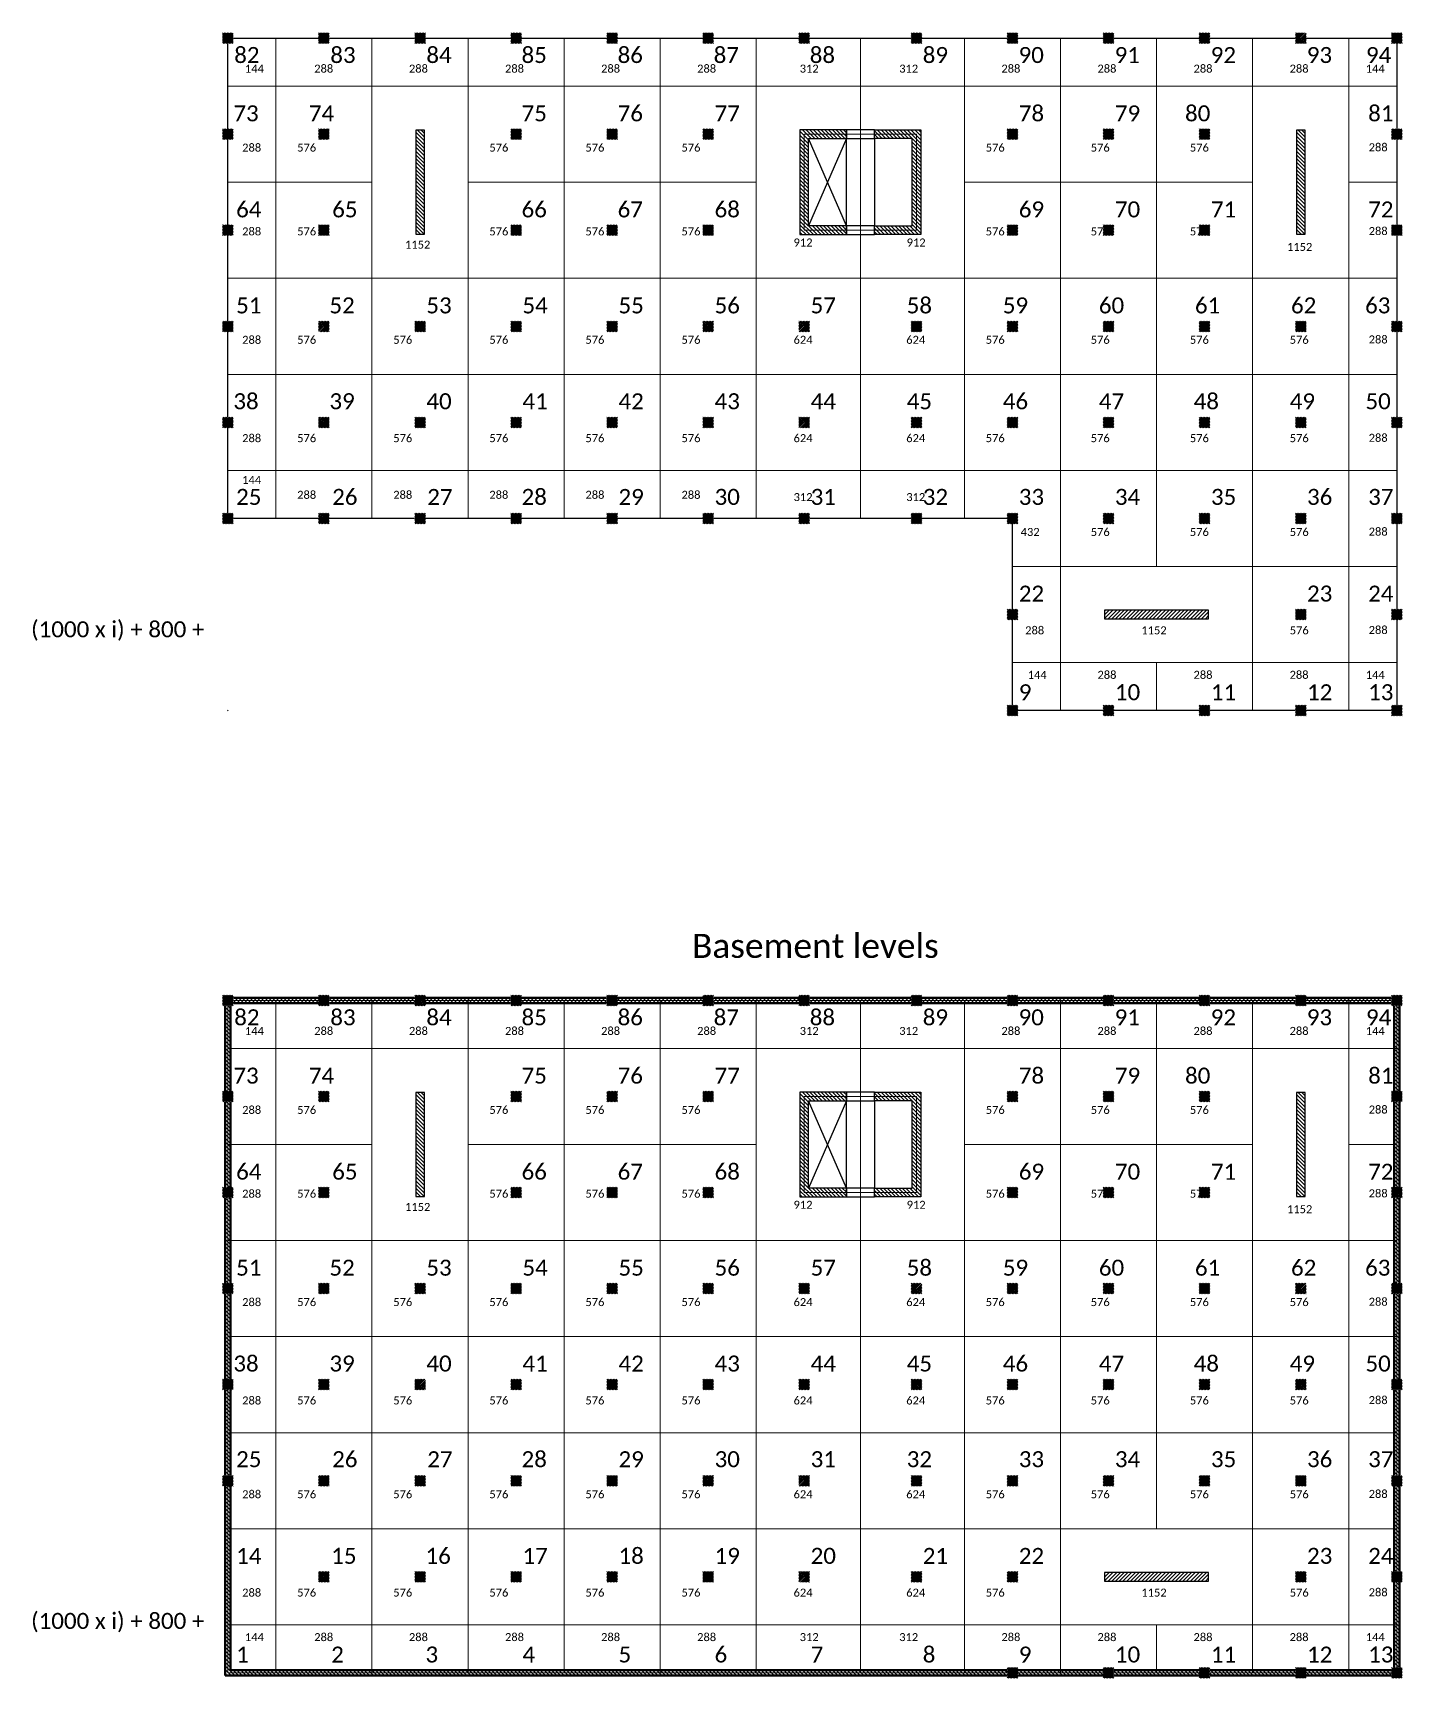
# Model space of a CAD drawing. Header units: inches. Extents: x -30573 to 11520, y -22457 to 4202.
# Drawn here: x -28567 to -24463, y -4001 to 933 of the extents above; entities that cross this region are included whole.
import ezdxf

# ---------------------------------------------------------------- set-up
doc = ezdxf.new("R2010")
doc.units = ezdxf.units.IN
doc.set_wipeout_variables(frame=1)
doc.header["$PDMODE"] = 35
for name, color, linetype, lineweight in [('CONCRETO1', 6, 'Continuous', 50), ('CONCRETO2', 5, 'Continuous', 30), ('CONCRETO3', 4, 'Continuous', 25), ('CONCRETO7', 8, 'Continuous', 9), ('LAMARILLO', 2, 'Continuous', 15), ('TEXTO', 1, 'Continuous', 13)]:
    doc.layers.add(name, color=color, linetype=linetype, lineweight=lineweight)
doc.styles.add('CopyA1_16', font='calibri.ttf', dxfattribs={"height": 24})
pattern_1 = [(135, (-22807.283, -4080.769), (-5.61266, -5.61266), [])]
pattern_2 = [(135, (-22807.283, -1194.883), (-5.61266, -5.61266), [])]

# ---------------------------------------------------------------- blocks, each defined once
blk = doc.blocks.new('C32x32')
blk.add_wipeout([(-16, -16), (16, -16), (16, 16), (-16, 16)]).dxf.layer = 'CONCRETO2'
at = {"layer": 'CONCRETO7'}
h = blk.add_hatch(dxfattribs=at)
h.set_pattern_fill('ANSI31', color=256)
h.set_pattern_definition([(45, (8374.7102, -1283.7708), (-2.245064, 2.245064), [])])
h.paths.add_polyline_path([(-16, -16), (16, -16), (16, 16), (-16, 16)])

msp = doc.modelspace()

# ---------------------------------------------------------------- hatches: boundary and pattern name
at = {"layer": 'CONCRETO7'}
h = msp.add_hatch(dxfattribs=at)
h.set_pattern_fill('ANSI31', color=256, scale=2.5, angle=90)
h.set_pattern_definition(pattern_2)
h.paths.add_polyline_path([(-26128.78, 353.918), (-26241.78, 353.918), (-26241.78, 615.918), (-26128.78, 615.918), (-26128.78, 641.918), (-26267.78, 641.918), (-26267.78, 327.918), (-26128.78, 327.918)])
h = msp.add_hatch(dxfattribs=at)
h.set_pattern_fill('ANSI31', color=256, scale=2.5, angle=90)
h.set_pattern_definition(pattern_2)
h.paths.add_polyline_path([(-26044.78, 353.918), (-25931.78, 353.918), (-25931.78, 615.918), (-26044.78, 615.918), (-26044.78, 641.918), (-25905.78, 641.918), (-25905.78, 327.918), (-26044.78, 327.918)])
h = msp.add_hatch(dxfattribs=at)
h.set_pattern_fill('ANSI31', color=256, scale=2.5, angle=90)
h.set_pattern_definition([(135, (-21069.812, -13696.403), (-5.61266, -5.61266), [])])
h.paths.add_polyline_path([(-27419.78, 640.918), (-27419.78, 328.918), (-27393.78, 328.918), (-27393.78, 640.918)])
h = msp.add_hatch(dxfattribs=at)
h.set_pattern_fill('ANSI31', color=256, scale=2.5, angle=90)
h.set_pattern_definition([(135, (-18429.812, -13696.403), (-5.61266, -5.61266), [])])
h.paths.add_polyline_path([(-24779.78, 640.918), (-24779.78, 328.918), (-24753.78, 328.918), (-24753.78, 640.918)])
h = msp.add_hatch(dxfattribs=at)
h.set_pattern_fill('ANSI31', color=256, scale=2.5)
h.set_pattern_definition([(45, (-39380.1015, -7148.049), (-5.61266, 5.61266), [])])
h.paths.add_polyline_path([(-25042.78, -798.082), (-25354.78, -798.082), (-25354.78, -824.082), (-25042.78, -824.082)])
h = msp.add_hatch(dxfattribs=at)
h.set_pattern_fill('ANSI31', color=256, scale=2.5, angle=90)
h.set_pattern_definition([(135, (-10957.276, 5640), (-5.61266, -5.61266), [])])
h.paths.add_polyline_path([(-27990.78, -3992.968), (-27990.78, -1960.968), (-24470.78, -1960.968), (-24470.78, -3992.968)])
h.paths.add_polyline_path([(-27974.78, -3976.968), (-27974.78, -1976.968), (-24486.78, -1976.968), (-24486.78, -3976.968)], flags=16)
h = msp.add_hatch(dxfattribs=at)
h.set_pattern_fill('ANSI31', color=256, scale=2.5, angle=90)
h.set_pattern_definition([(135, (-21069.812, -16582.289), (-5.61266, -5.61266), [])])
h.paths.add_polyline_path([(-27419.78, -2244.968), (-27419.78, -2556.968), (-27393.78, -2556.968), (-27393.78, -2244.968)])
h = msp.add_hatch(dxfattribs=at)
h.set_pattern_fill('ANSI31', color=256, scale=2.5, angle=90)
h.set_pattern_definition(pattern_1)
h.paths.add_polyline_path([(-26128.78, -2531.968), (-26241.78, -2531.968), (-26241.78, -2269.968), (-26128.78, -2269.968), (-26128.78, -2243.968), (-26267.78, -2243.968), (-26267.78, -2557.968), (-26128.78, -2557.968)])
h = msp.add_hatch(dxfattribs=at)
h.set_pattern_fill('ANSI31', color=256, scale=2.5, angle=90)
h.set_pattern_definition(pattern_1)
h.paths.add_polyline_path([(-26044.78, -2531.968), (-25931.78, -2531.968), (-25931.78, -2269.968), (-26044.78, -2269.968), (-26044.78, -2243.968), (-25905.78, -2243.968), (-25905.78, -2557.968), (-26044.78, -2557.968)])
h = msp.add_hatch(dxfattribs=at)
h.set_pattern_fill('ANSI31', color=256, scale=2.5, angle=90)
h.set_pattern_definition([(135, (-18429.812, -16582.289), (-5.61266, -5.61266), [])])
h.paths.add_polyline_path([(-24779.78, -2244.968), (-24779.78, -2556.968), (-24753.78, -2556.968), (-24753.78, -2244.968)])
h = msp.add_hatch(dxfattribs=at)
h.set_pattern_fill('ANSI31', color=256, scale=2.5)
h.set_pattern_definition([(45, (-39380.1015, -10033.935), (-5.61266, 5.61266), [])])
h.paths.add_polyline_path([(-25042.78, -3683.968), (-25354.78, -3683.968), (-25354.78, -3709.968), (-25042.78, -3709.968)])

# ---------------------------------------------------------------- linework, layer by layer
at = {"layer": 'CONCRETO1'}
for points in [[(-27990.78, -3992.968), (-27990.78, -1960.968), (-24470.78, -1960.968), (-24470.78, -3992.968)], [(-27974.78, -3976.968), (-27974.78, -1976.968), (-24486.78, -1976.968), (-24486.78, -3976.968)]]:
    msp.add_lwpolyline(points, close=True, dxfattribs=at)
at = {"layer": 'CONCRETO3'}
for p, q in [((-26128.78, 353.918), (-26241.78, 615.918)), ((-26128.78, 615.918), (-26241.78, 353.918)), ((-26128.78, 353.918), (-26128.78, 615.918)), ((-26044.78, 615.918), (-26044.78, 353.918)), ((-26128.78, -2531.968), (-26241.78, -2269.968)), ((-26128.78, -2269.968), (-26241.78, -2531.968)), ((-26128.78, -2531.968), (-26128.78, -2269.968)), ((-26044.78, -2269.968), (-26044.78, -2531.968))]:
    msp.add_line(p, q, dxfattribs=at)
for points in [[(-25630.78, -1099.082), (-25630.78, -523.082), (-27982.78, -523.082), (-27982.78, 916.918), (-24478.78, 916.918), (-24478.78, -1099.082)], [(-26128.78, 353.918), (-26241.78, 353.918), (-26241.78, 615.918), (-26128.78, 615.918), (-26128.78, 641.918), (-26267.78, 641.918), (-26267.78, 327.918), (-26128.78, 327.918)], [(-26128.78, 615.918), (-26044.78, 615.918), (-26044.78, 641.918), (-26128.78, 641.918)], [(-26044.78, 353.918), (-25931.78, 353.918), (-25931.78, 615.918), (-26044.78, 615.918), (-26044.78, 641.918), (-25905.78, 641.918), (-25905.78, 327.918), (-26044.78, 327.918)], [(-27419.78, 640.918), (-27419.78, 328.918), (-27393.78, 328.918), (-27393.78, 640.918)], [(-24779.78, 640.918), (-24779.78, 328.918), (-24753.78, 328.918), (-24753.78, 640.918)], [(-26128.78, 327.918), (-26044.78, 327.918), (-26044.78, 353.918), (-26128.78, 353.918)], [(-25042.78, -798.082), (-25354.78, -798.082), (-25354.78, -824.082), (-25042.78, -824.082)], [(-27419.78, -2244.968), (-27419.78, -2556.968), (-27393.78, -2556.968), (-27393.78, -2244.968)], [(-26128.78, -2531.968), (-26241.78, -2531.968), (-26241.78, -2269.968), (-26128.78, -2269.968), (-26128.78, -2243.968), (-26267.78, -2243.968), (-26267.78, -2557.968), (-26128.78, -2557.968)], [(-26128.78, -2269.968), (-26044.78, -2269.968), (-26044.78, -2243.968), (-26128.78, -2243.968)], [(-26044.78, -2531.968), (-25931.78, -2531.968), (-25931.78, -2269.968), (-26044.78, -2269.968), (-26044.78, -2243.968), (-25905.78, -2243.968), (-25905.78, -2557.968), (-26044.78, -2557.968)], [(-24779.78, -2244.968), (-24779.78, -2556.968), (-24753.78, -2556.968), (-24753.78, -2244.968)], [(-26128.78, -2557.968), (-26044.78, -2557.968), (-26044.78, -2531.968), (-26128.78, -2531.968)], [(-25042.78, -3683.968), (-25354.78, -3683.968), (-25354.78, -3709.968), (-25042.78, -3709.968)]]:
    msp.add_lwpolyline(points, close=True, dxfattribs=at)
at = {"layer": 'LAMARILLO'}
for points in [[(-27982.78, 916.918), (-27838.78, 916.918), (-27838.78, 772.918), (-27982.78, 772.918)], [(-27838.78, 772.918), (-27550.78, 772.918), (-27550.78, 916.918), (-27838.78, 916.918)], [(-27550.78, 772.918), (-27262.78, 772.918), (-27262.78, 916.918), (-27550.78, 916.918)], [(-27262.78, 772.918), (-26974.78, 772.918), (-26974.78, 916.918), (-27262.78, 916.918)], [(-26974.78, 772.918), (-26686.78, 772.918), (-26686.78, 916.918), (-26974.78, 916.918)], [(-26686.78, 772.918), (-26398.78, 772.918), (-26398.78, 916.918), (-26686.78, 916.918)], [(-26398.78, 772.918), (-26086.78, 772.918), (-26086.78, 916.918), (-26398.78, 916.918)], [(-26086.78, 772.918), (-25774.78, 772.918), (-25774.78, 916.918), (-26086.78, 916.918)], [(-25774.78, 772.918), (-25486.78, 772.918), (-25486.78, 916.918), (-25774.78, 916.918)], [(-25486.78, 772.918), (-25198.78, 772.918), (-25198.78, 916.918), (-25486.78, 916.918)], [(-25198.78, 772.918), (-24910.78, 772.918), (-24910.78, 916.918), (-25198.78, 916.918)], [(-24910.78, 772.918), (-24622.78, 772.918), (-24622.78, 916.918), (-24910.78, 916.918)], [(-24478.78, 916.918), (-24622.78, 916.918), (-24622.78, 772.918), (-24478.78, 772.918)], [(-27982.78, 484.918), (-27838.78, 484.918), (-27838.78, 772.918), (-27982.78, 772.918)], [(-27838.78, 772.918), (-27550.78, 772.918), (-27550.78, 484.918), (-27838.78, 484.918)], [(-27550.78, 772.918), (-27262.78, 772.918), (-27262.78, 196.918), (-27550.78, 196.918)], [(-27262.78, 772.918), (-26974.78, 772.918), (-26974.78, 484.918), (-27262.78, 484.918)], [(-26974.78, 772.918), (-26686.78, 772.918), (-26686.78, 484.918), (-26974.78, 484.918)], [(-26686.78, 772.918), (-26398.78, 772.918), (-26398.78, 484.918), (-26686.78, 484.918)], [(-26398.78, 772.918), (-26086.78, 772.918), (-26086.78, 196.918), (-26398.78, 196.918)], [(-25774.78, 772.918), (-26086.78, 772.918), (-26086.78, 196.918), (-25774.78, 196.918)], [(-25774.78, 772.918), (-25486.78, 772.918), (-25486.78, 484.918), (-25774.78, 484.918)], [(-25486.78, 772.918), (-25198.78, 772.918), (-25198.78, 484.918), (-25486.78, 484.918)], [(-25198.78, 772.918), (-24910.78, 772.918), (-24910.78, 484.918), (-25198.78, 484.918)], [(-24910.78, 772.918), (-24622.78, 772.918), (-24622.78, 196.918), (-24910.78, 196.918)], [(-24622.78, 484.918), (-24478.78, 484.918), (-24478.78, 772.918), (-24622.78, 772.918)], [(-26254.78, 628.918), (-25918.78, 628.918), (-25918.78, 340.918), (-26254.78, 340.918)], [(-27982.78, 196.918), (-27838.78, 196.918), (-27838.78, 484.918), (-27982.78, 484.918)], [(-27838.78, 484.918), (-27550.78, 484.918), (-27550.78, 196.918), (-27838.78, 196.918)], [(-27262.78, 484.918), (-26974.78, 484.918), (-26974.78, 196.918), (-27262.78, 196.918)], [(-26974.78, 484.918), (-26686.78, 484.918), (-26686.78, 196.918), (-26974.78, 196.918)], [(-26686.78, 484.918), (-26398.78, 484.918), (-26398.78, 196.918), (-26686.78, 196.918)], [(-25774.78, 484.918), (-25486.78, 484.918), (-25486.78, 196.918), (-25774.78, 196.918)], [(-25486.78, 484.918), (-25198.78, 484.918), (-25198.78, 196.918), (-25486.78, 196.918)], [(-25198.78, 484.918), (-24910.78, 484.918), (-24910.78, 196.918), (-25198.78, 196.918)], [(-24622.78, 196.918), (-24478.78, 196.918), (-24478.78, 484.918), (-24622.78, 484.918)], [(-27982.78, -91.082), (-27838.78, -91.082), (-27838.78, 196.918), (-27982.78, 196.918)], [(-27838.78, 196.918), (-27550.78, 196.918), (-27550.78, -91.082), (-27838.78, -91.082)], [(-27550.78, 196.918), (-27262.78, 196.918), (-27262.78, -91.082), (-27550.78, -91.082)], [(-27262.78, 196.918), (-26974.78, 196.918), (-26974.78, -91.082), (-27262.78, -91.082)], [(-26974.78, 196.918), (-26686.78, 196.918), (-26686.78, -91.082), (-26974.78, -91.082)], [(-26686.78, 196.918), (-26398.78, 196.918), (-26398.78, -91.082), (-26686.78, -91.082)], [(-26398.78, 196.918), (-26086.78, 196.918), (-26086.78, -91.082), (-26398.78, -91.082)], [(-25774.78, 196.918), (-26086.78, 196.918), (-26086.78, -91.082), (-25774.78, -91.082)], [(-25774.78, 196.918), (-25486.78, 196.918), (-25486.78, -91.082), (-25774.78, -91.082)], [(-25486.78, 196.918), (-25198.78, 196.918), (-25198.78, -91.082), (-25486.78, -91.082)], [(-25198.78, 196.918), (-24910.78, 196.918), (-24910.78, -91.082), (-25198.78, -91.082)], [(-24910.78, 196.918), (-24622.78, 196.918), (-24622.78, -91.082), (-24910.78, -91.082)], [(-24622.78, -91.082), (-24478.78, -91.082), (-24478.78, 196.918), (-24622.78, 196.918)], [(-27982.78, -379.082), (-27838.78, -379.082), (-27838.78, -91.082), (-27982.78, -91.082)], [(-27838.78, -91.082), (-27550.78, -91.082), (-27550.78, -379.082), (-27838.78, -379.082)], [(-27550.78, -91.082), (-27262.78, -91.082), (-27262.78, -379.082), (-27550.78, -379.082)], [(-27262.78, -91.082), (-26974.78, -91.082), (-26974.78, -379.082), (-27262.78, -379.082)], [(-26974.78, -91.082), (-26686.78, -91.082), (-26686.78, -379.082), (-26974.78, -379.082)], [(-26686.78, -91.082), (-26398.78, -91.082), (-26398.78, -379.082), (-26686.78, -379.082)], [(-26398.78, -91.082), (-26086.78, -91.082), (-26086.78, -379.082), (-26398.78, -379.082)], [(-25774.78, -91.082), (-26086.78, -91.082), (-26086.78, -379.082), (-25774.78, -379.082)], [(-25774.78, -91.082), (-25486.78, -91.082), (-25486.78, -379.082), (-25774.78, -379.082)], [(-25486.78, -91.082), (-25198.78, -91.082), (-25198.78, -379.082), (-25486.78, -379.082)], [(-25198.78, -91.082), (-24910.78, -91.082), (-24910.78, -379.082), (-25198.78, -379.082)], [(-24910.78, -91.082), (-24622.78, -91.082), (-24622.78, -379.082), (-24910.78, -379.082)], [(-24622.78, -379.082), (-24478.78, -379.082), (-24478.78, -91.082), (-24622.78, -91.082)], [(-27982.78, -523.082), (-27838.78, -523.082), (-27838.78, -379.082), (-27982.78, -379.082)], [(-27838.78, -379.082), (-27550.78, -379.082), (-27550.78, -523.082), (-27838.78, -523.082)], [(-27550.78, -379.082), (-27262.78, -379.082), (-27262.78, -523.082), (-27550.78, -523.082)], [(-27262.78, -379.082), (-26974.78, -379.082), (-26974.78, -523.082), (-27262.78, -523.082)], [(-26974.78, -379.082), (-26686.78, -379.082), (-26686.78, -523.082), (-26974.78, -523.082)], [(-26686.78, -379.082), (-26398.78, -379.082), (-26398.78, -523.082), (-26686.78, -523.082)], [(-26398.78, -379.082), (-26086.78, -379.082), (-26086.78, -523.082), (-26398.78, -523.082)], [(-25774.78, -379.082), (-26086.78, -379.082), (-26086.78, -523.082), (-25774.78, -523.082)], [(-25774.78, -379.082), (-25486.78, -379.082), (-25486.78, -667.082), (-25630.78, -667.082), (-25630.78, -523.082), (-25774.78, -523.082)], [(-25486.78, -379.082), (-25198.78, -379.082), (-25198.78, -667.082), (-25486.78, -667.082)], [(-25198.78, -379.082), (-24910.78, -379.082), (-24910.78, -667.082), (-25198.78, -667.082)], [(-24910.78, -379.082), (-24622.78, -379.082), (-24622.78, -667.082), (-24910.78, -667.082)], [(-24622.78, -667.082), (-24478.78, -667.082), (-24478.78, -379.082), (-24622.78, -379.082)], [(-25630.78, -667.082), (-25486.78, -667.082), (-25486.78, -955.082), (-25630.78, -955.082)], [(-25486.78, -667.082), (-24910.78, -667.082), (-24910.78, -955.082), (-25486.78, -955.082)], [(-24910.78, -667.082), (-24622.78, -667.082), (-24622.78, -955.082), (-24910.78, -955.082)], [(-24622.78, -955.082), (-24478.78, -955.082), (-24478.78, -667.082), (-24622.78, -667.082)], [(-25630.78, -955.082), (-25486.78, -955.082), (-25486.78, -1099.082), (-25630.78, -1099.082)], [(-25486.78, -955.082), (-25198.78, -955.082), (-25198.78, -1099.082), (-25486.78, -1099.082)], [(-25198.78, -955.082), (-24910.78, -955.082), (-24910.78, -1099.082), (-25198.78, -1099.082)], [(-24910.78, -955.082), (-24622.78, -955.082), (-24622.78, -1099.082), (-24910.78, -1099.082)], [(-24478.78, -1099.082), (-24622.78, -1099.082), (-24622.78, -955.082), (-24478.78, -955.082)], [(-27982.78, -1968.968), (-24478.78, -1968.968), (-24478.78, -3984.968), (-27982.78, -3984.968)], [(-27982.78, -1968.968), (-27838.78, -1968.968), (-27838.78, -2112.968), (-27982.78, -2112.968)], [(-27838.78, -2112.968), (-27550.78, -2112.968), (-27550.78, -1968.968), (-27838.78, -1968.968)], [(-27550.78, -2112.968), (-27262.78, -2112.968), (-27262.78, -1968.968), (-27550.78, -1968.968)], [(-27262.78, -2112.968), (-26974.78, -2112.968), (-26974.78, -1968.968), (-27262.78, -1968.968)], [(-26974.78, -2112.968), (-26686.78, -2112.968), (-26686.78, -1968.968), (-26974.78, -1968.968)], [(-26686.78, -2112.968), (-26398.78, -2112.968), (-26398.78, -1968.968), (-26686.78, -1968.968)], [(-26398.78, -2112.968), (-26086.78, -2112.968), (-26086.78, -1968.968), (-26398.78, -1968.968)], [(-26086.78, -2112.968), (-25774.78, -2112.968), (-25774.78, -1968.968), (-26086.78, -1968.968)], [(-25774.78, -2112.968), (-25486.78, -2112.968), (-25486.78, -1968.968), (-25774.78, -1968.968)], [(-25486.78, -2112.968), (-25198.78, -2112.968), (-25198.78, -1968.968), (-25486.78, -1968.968)], [(-25198.78, -2112.968), (-24910.78, -2112.968), (-24910.78, -1968.968), (-25198.78, -1968.968)], [(-24910.78, -2112.968), (-24622.78, -2112.968), (-24622.78, -1968.968), (-24910.78, -1968.968)], [(-24478.78, -1968.968), (-24622.78, -1968.968), (-24622.78, -2112.968), (-24478.78, -2112.968)], [(-27982.78, -2400.968), (-27838.78, -2400.968), (-27838.78, -2112.968), (-27982.78, -2112.968)], [(-27838.78, -2112.968), (-27550.78, -2112.968), (-27550.78, -2400.968), (-27838.78, -2400.968)], [(-27550.78, -2112.968), (-27262.78, -2112.968), (-27262.78, -2688.968), (-27550.78, -2688.968)], [(-27262.78, -2112.968), (-26974.78, -2112.968), (-26974.78, -2400.968), (-27262.78, -2400.968)], [(-26974.78, -2112.968), (-26686.78, -2112.968), (-26686.78, -2400.968), (-26974.78, -2400.968)], [(-26686.78, -2112.968), (-26398.78, -2112.968), (-26398.78, -2400.968), (-26686.78, -2400.968)], [(-26398.78, -2112.968), (-26086.78, -2112.968), (-26086.78, -2688.968), (-26398.78, -2688.968)], [(-25774.78, -2112.968), (-26086.78, -2112.968), (-26086.78, -2688.968), (-25774.78, -2688.968)], [(-25774.78, -2112.968), (-25486.78, -2112.968), (-25486.78, -2400.968), (-25774.78, -2400.968)], [(-25486.78, -2112.968), (-25198.78, -2112.968), (-25198.78, -2400.968), (-25486.78, -2400.968)], [(-25198.78, -2112.968), (-24910.78, -2112.968), (-24910.78, -2400.968), (-25198.78, -2400.968)], [(-24910.78, -2112.968), (-24622.78, -2112.968), (-24622.78, -2688.968), (-24910.78, -2688.968)], [(-24622.78, -2400.968), (-24478.78, -2400.968), (-24478.78, -2112.968), (-24622.78, -2112.968)], [(-26254.78, -2256.968), (-25918.78, -2256.968), (-25918.78, -2544.968), (-26254.78, -2544.968)], [(-27982.78, -2688.968), (-27838.78, -2688.968), (-27838.78, -2400.968), (-27982.78, -2400.968)], [(-27838.78, -2400.968), (-27550.78, -2400.968), (-27550.78, -2688.968), (-27838.78, -2688.968)], [(-27262.78, -2400.968), (-26974.78, -2400.968), (-26974.78, -2688.968), (-27262.78, -2688.968)], [(-26974.78, -2400.968), (-26686.78, -2400.968), (-26686.78, -2688.968), (-26974.78, -2688.968)], [(-26686.78, -2400.968), (-26398.78, -2400.968), (-26398.78, -2688.968), (-26686.78, -2688.968)], [(-25774.78, -2400.968), (-25486.78, -2400.968), (-25486.78, -2688.968), (-25774.78, -2688.968)], [(-25486.78, -2400.968), (-25198.78, -2400.968), (-25198.78, -2688.968), (-25486.78, -2688.968)], [(-25198.78, -2400.968), (-24910.78, -2400.968), (-24910.78, -2688.968), (-25198.78, -2688.968)], [(-24622.78, -2688.968), (-24478.78, -2688.968), (-24478.78, -2400.968), (-24622.78, -2400.968)], [(-27982.78, -2976.968), (-27838.78, -2976.968), (-27838.78, -2688.968), (-27982.78, -2688.968)], [(-27838.78, -2688.968), (-27550.78, -2688.968), (-27550.78, -2976.968), (-27838.78, -2976.968)], [(-27550.78, -2688.968), (-27262.78, -2688.968), (-27262.78, -2976.968), (-27550.78, -2976.968)], [(-27262.78, -2688.968), (-26974.78, -2688.968), (-26974.78, -2976.968), (-27262.78, -2976.968)], [(-26974.78, -2688.968), (-26686.78, -2688.968), (-26686.78, -2976.968), (-26974.78, -2976.968)], [(-26686.78, -2688.968), (-26398.78, -2688.968), (-26398.78, -2976.968), (-26686.78, -2976.968)], [(-26398.78, -2688.968), (-26086.78, -2688.968), (-26086.78, -2976.968), (-26398.78, -2976.968)], [(-25774.78, -2688.968), (-26086.78, -2688.968), (-26086.78, -2976.968), (-25774.78, -2976.968)], [(-25774.78, -2688.968), (-25486.78, -2688.968), (-25486.78, -2976.968), (-25774.78, -2976.968)], [(-25486.78, -2688.968), (-25198.78, -2688.968), (-25198.78, -2976.968), (-25486.78, -2976.968)], [(-25198.78, -2688.968), (-24910.78, -2688.968), (-24910.78, -2976.968), (-25198.78, -2976.968)], [(-24910.78, -2688.968), (-24622.78, -2688.968), (-24622.78, -2976.968), (-24910.78, -2976.968)], [(-24622.78, -2976.968), (-24478.78, -2976.968), (-24478.78, -2688.968), (-24622.78, -2688.968)], [(-27982.78, -3264.968), (-27838.78, -3264.968), (-27838.78, -2976.968), (-27982.78, -2976.968)], [(-27838.78, -2976.968), (-27550.78, -2976.968), (-27550.78, -3264.968), (-27838.78, -3264.968)], [(-27550.78, -2976.968), (-27262.78, -2976.968), (-27262.78, -3264.968), (-27550.78, -3264.968)], [(-27262.78, -2976.968), (-26974.78, -2976.968), (-26974.78, -3264.968), (-27262.78, -3264.968)], [(-26974.78, -2976.968), (-26686.78, -2976.968), (-26686.78, -3264.968), (-26974.78, -3264.968)], [(-26686.78, -2976.968), (-26398.78, -2976.968), (-26398.78, -3264.968), (-26686.78, -3264.968)], [(-26398.78, -2976.968), (-26086.78, -2976.968), (-26086.78, -3264.968), (-26398.78, -3264.968)], [(-25774.78, -2976.968), (-26086.78, -2976.968), (-26086.78, -3264.968), (-25774.78, -3264.968)], [(-25774.78, -2976.968), (-25486.78, -2976.968), (-25486.78, -3264.968), (-25774.78, -3264.968)], [(-25486.78, -2976.968), (-25198.78, -2976.968), (-25198.78, -3264.968), (-25486.78, -3264.968)], [(-25198.78, -2976.968), (-24910.78, -2976.968), (-24910.78, -3264.968), (-25198.78, -3264.968)], [(-24910.78, -2976.968), (-24622.78, -2976.968), (-24622.78, -3264.968), (-24910.78, -3264.968)], [(-24622.78, -3264.968), (-24478.78, -3264.968), (-24478.78, -2976.968), (-24622.78, -2976.968)], [(-27982.78, -3552.968), (-27838.78, -3552.968), (-27838.78, -3264.968), (-27982.78, -3264.968)], [(-27838.78, -3264.968), (-27550.78, -3264.968), (-27550.78, -3552.968), (-27838.78, -3552.968)], [(-27550.78, -3264.968), (-27262.78, -3264.968), (-27262.78, -3552.968), (-27550.78, -3552.968)], [(-27262.78, -3264.968), (-26974.78, -3264.968), (-26974.78, -3552.968), (-27262.78, -3552.968)], [(-26974.78, -3264.968), (-26686.78, -3264.968), (-26686.78, -3552.968), (-26974.78, -3552.968)], [(-26686.78, -3264.968), (-26398.78, -3264.968), (-26398.78, -3552.968), (-26686.78, -3552.968)], [(-26398.78, -3264.968), (-26086.78, -3264.968), (-26086.78, -3552.968), (-26398.78, -3552.968)], [(-25774.78, -3264.968), (-26086.78, -3264.968), (-26086.78, -3552.968), (-25774.78, -3552.968)], [(-25774.78, -3264.968), (-25486.78, -3264.968), (-25486.78, -3552.968), (-25774.78, -3552.968)], [(-25486.78, -3264.968), (-25198.78, -3264.968), (-25198.78, -3552.968), (-25486.78, -3552.968)], [(-25198.78, -3264.968), (-24910.78, -3264.968), (-24910.78, -3552.968), (-25198.78, -3552.968)], [(-24910.78, -3264.968), (-24622.78, -3264.968), (-24622.78, -3552.968), (-24910.78, -3552.968)], [(-24622.78, -3552.968), (-24478.78, -3552.968), (-24478.78, -3264.968), (-24622.78, -3264.968)], [(-27982.78, -3840.968), (-27838.78, -3840.968), (-27838.78, -3552.968), (-27982.78, -3552.968)], [(-27838.78, -3552.968), (-27550.78, -3552.968), (-27550.78, -3840.968), (-27838.78, -3840.968)], [(-27550.78, -3552.968), (-27262.78, -3552.968), (-27262.78, -3840.968), (-27550.78, -3840.968)], [(-27262.78, -3552.968), (-26974.78, -3552.968), (-26974.78, -3840.968), (-27262.78, -3840.968)], [(-26974.78, -3552.968), (-26686.78, -3552.968), (-26686.78, -3840.968), (-26974.78, -3840.968)], [(-26686.78, -3552.968), (-26398.78, -3552.968), (-26398.78, -3840.968), (-26686.78, -3840.968)], [(-26398.78, -3552.968), (-26086.78, -3552.968), (-26086.78, -3840.968), (-26398.78, -3840.968)], [(-25774.78, -3552.968), (-26086.78, -3552.968), (-26086.78, -3840.968), (-25774.78, -3840.968)], [(-25774.78, -3552.968), (-25486.78, -3552.968), (-25486.78, -3840.968), (-25774.78, -3840.968)], [(-25486.78, -3552.968), (-24910.78, -3552.968), (-24910.78, -3840.968), (-25486.78, -3840.968)], [(-24910.78, -3552.968), (-24622.78, -3552.968), (-24622.78, -3840.968), (-24910.78, -3840.968)], [(-24622.78, -3840.968), (-24478.78, -3840.968), (-24478.78, -3552.968), (-24622.78, -3552.968)], [(-27982.78, -3984.968), (-27838.78, -3984.968), (-27838.78, -3840.968), (-27982.78, -3840.968)], [(-27838.78, -3840.968), (-27550.78, -3840.968), (-27550.78, -3984.968), (-27838.78, -3984.968)], [(-27550.78, -3840.968), (-27262.78, -3840.968), (-27262.78, -3984.968), (-27550.78, -3984.968)], [(-27262.78, -3840.968), (-26974.78, -3840.968), (-26974.78, -3984.968), (-27262.78, -3984.968)], [(-26974.78, -3840.968), (-26686.78, -3840.968), (-26686.78, -3984.968), (-26974.78, -3984.968)], [(-26686.78, -3840.968), (-26398.78, -3840.968), (-26398.78, -3984.968), (-26686.78, -3984.968)], [(-26398.78, -3840.968), (-26086.78, -3840.968), (-26086.78, -3984.968), (-26398.78, -3984.968)], [(-26086.78, -3840.968), (-25774.78, -3840.968), (-25774.78, -3984.968), (-26086.78, -3984.968)], [(-25774.78, -3840.968), (-25486.78, -3840.968), (-25486.78, -3984.968), (-25774.78, -3984.968)], [(-25486.78, -3840.968), (-25198.78, -3840.968), (-25198.78, -3984.968), (-25486.78, -3984.968)], [(-25198.78, -3840.968), (-24910.78, -3840.968), (-24910.78, -3984.968), (-25198.78, -3984.968)], [(-24910.78, -3840.968), (-24622.78, -3840.968), (-24622.78, -3984.968), (-24910.78, -3984.968)], [(-24478.78, -3984.968), (-24622.78, -3984.968), (-24622.78, -3840.968), (-24478.78, -3840.968)]]:
    msp.add_lwpolyline(points, close=True, dxfattribs=at)
msp.add_point((-27982.78, -1099.082), dxfattribs=at)

# ---------------------------------------------------------------- texts
at = {"layer": 'LAMARILLO', "char_height": 24, "attachment_point": 4, "style": 'CopyA1_16'}
for s, insert in [('288', (-27723.871, 825.641)), ('288', (-27439.985, 825.641)), ('288', (-27151.985, 825.641)), ('288', (-26863.985, 825.641)), ('288', (-26575.985, 825.641)), ('288', (-25663.985, 825.641)), ('288', (-25375.985, 825.641)), ('288', (-25087.985, 825.641)), ('288', (-24799.985, 825.641)), ('144', (-27931.689, 825.641)), ('312', (-26268.609, 825.641)), ('312', (-25970.258, 825.641)), ('144', (-24571.689, 825.641)), ('288', (-27939.862, 588.765)), ('576', (-27774.943, 588.765)), ('576', (-27198.943, 588.765)), ('576', (-26910.943, 588.765)), ('576', (-26622.943, 588.765)), ('576', (-25710.943, 588.765)), ('576', (-25396.149, 588.765)), ('576', (-25098.877, 588.765)), ('288', (-24562.931, 589.822)), ('288', (-27939.862, 337.453)), ('576', (-27774.943, 337.453)), ('576', (-27198.943, 337.453)), ('576', (-26910.943, 337.453)), ('576', (-26622.943, 337.453)), ('576', (-25710.943, 337.453)), ('576', (-25396.149, 337.453)), ('576', (-25098.877, 337.453)), ('288', (-24562.931, 338.509)), ('1152', (-27451.734, 297.772)), ('912', (-26286.943, 304.324)), ('912', (-25947.948, 304.324)), ('1152', (-24807.828, 290.944)), ('288', (-27939.862, 12.42)), ('576', (-27774.943, 12.42)), ('576', (-27486.943, 12.42)), ('576', (-27198.943, 12.42)), ('576', (-26910.943, 12.42)), ('576', (-26622.943, 12.42)), ('624', (-26286.943, 12.42)), ('624', (-25949.193, 12.42)), ('576', (-25710.943, 12.42)), ('576', (-25396.149, 12.42)), ('576', (-25098.877, 12.42)), ('576', (-24799.619, 12.42)), ('288', (-24562.931, 13.476)), ('288', (-27939.862, -282.568)), ('576', (-27774.943, -282.568)), ('576', (-27486.943, -282.568)), ('576', (-27198.943, -282.568)), ('576', (-26910.943, -282.568)), ('576', (-26622.943, -282.568)), ('624', (-26286.943, -282.568)), ('624', (-25949.193, -282.568)), ('576', (-25710.943, -282.568)), ('576', (-25396.149, -282.568)), ('576', (-25098.877, -282.568)), ('576', (-24799.619, -282.568)), ('288', (-24562.931, -281.511)), ('144', (-27939.862, -407.488)), ('288', (-27774.943, -452.395)), ('288', (-27486.943, -452.395)), ('288', (-27198.943, -452.395)), ('288', (-26910.943, -452.395)), ('288', (-26622.943, -452.395)), ('312', (-26286.943, -459.257)), ('312', (-25949.193, -459.257)), ('432', (-25606.254, -563.899)), ('576', (-25396.149, -563.899)), ('576', (-25098.877, -563.899)), ('576', (-24799.619, -563.899)), ('288', (-24562.931, -562.842)), ('288', (-25592.564, -858.856)), ('1152', (-25244.456, -858.856)), ('576', (-24799.619, -858.856)), ('288', (-24562.931, -857.799)), ('144', (-25585.065, -992.255)), ('288', (-25375.985, -992.255)), ('288', (-25087.985, -992.255)), ('288', (-24799.985, -992.255)), ('144', (-24571.689, -992.255)), ('144', (-27931.689, -2060.245)), ('288', (-27723.871, -2060.245)), ('288', (-27439.985, -2060.245)), ('288', (-27151.985, -2060.245)), ('288', (-26863.985, -2060.245)), ('288', (-26575.985, -2060.245)), ('312', (-26268.609, -2060.245)), ('312', (-25970.258, -2060.245)), ('288', (-25663.985, -2060.245)), ('288', (-25375.985, -2060.245)), ('288', (-25087.985, -2060.245)), ('288', (-24799.985, -2060.245)), ('144', (-24571.689, -2060.245)), ('288', (-27939.862, -2297.121)), ('576', (-27774.943, -2297.121)), ('576', (-27198.943, -2297.121)), ('576', (-26910.943, -2297.121)), ('576', (-26622.943, -2297.121)), ('576', (-25710.943, -2297.121)), ('576', (-25396.149, -2297.121)), ('576', (-25098.877, -2297.121)), ('288', (-24562.931, -2296.064)), ('288', (-27939.862, -2548.433)), ('576', (-27774.943, -2548.433)), ('576', (-27198.943, -2548.433)), ('576', (-26910.943, -2548.433)), ('576', (-26622.943, -2548.433)), ('576', (-25710.943, -2548.433)), ('576', (-25396.149, -2548.433)), ('576', (-25098.877, -2548.433)), ('288', (-24562.931, -2547.377)), ('1152', (-27451.734, -2588.114)), ('912', (-26286.943, -2581.562)), ('912', (-25947.948, -2581.562)), ('1152', (-24807.828, -2594.942)), ('288', (-27939.862, -2873.466)), ('576', (-27774.943, -2873.466)), ('576', (-27486.943, -2873.466)), ('576', (-27198.943, -2873.466)), ('576', (-26910.943, -2873.466)), ('576', (-26622.943, -2873.466)), ('624', (-26286.943, -2873.466)), ('624', (-25949.193, -2873.466)), ('576', (-25710.943, -2873.466)), ('576', (-25396.149, -2873.466)), ('576', (-25098.877, -2873.466)), ('576', (-24799.619, -2873.466)), ('288', (-24562.931, -2872.41)), ('288', (-27939.862, -3168.454)), ('576', (-27774.943, -3168.454)), ('576', (-27486.943, -3168.454)), ('576', (-27198.943, -3168.454)), ('576', (-26910.943, -3168.454)), ('576', (-26622.943, -3168.454)), ('624', (-26286.943, -3168.454)), ('624', (-25949.193, -3168.454)), ('576', (-25710.943, -3168.454)), ('576', (-25396.149, -3168.454)), ('576', (-25098.877, -3168.454)), ('576', (-24799.619, -3168.454)), ('288', (-24562.931, -3167.397)), ('288', (-27939.862, -3449.785)), ('576', (-27774.943, -3449.785)), ('576', (-27486.943, -3449.785)), ('576', (-27198.943, -3449.785)), ('576', (-26910.943, -3449.785)), ('576', (-26622.943, -3449.785)), ('624', (-26286.943, -3449.785)), ('624', (-25949.193, -3449.785)), ('576', (-25710.943, -3449.785)), ('576', (-25396.149, -3449.785)), ('576', (-25098.877, -3449.785)), ('576', (-24799.619, -3449.785)), ('288', (-24562.931, -3448.728)), ('288', (-27939.862, -3744.742)), ('576', (-27774.943, -3744.742)), ('576', (-27486.943, -3744.742)), ('576', (-27198.943, -3744.742)), ('576', (-26910.943, -3744.742)), ('576', (-26622.943, -3744.742)), ('624', (-26286.943, -3744.742)), ('624', (-25949.193, -3744.742)), ('576', (-25710.943, -3744.742)), ('1152', (-25244.456, -3744.742)), ('576', (-24799.619, -3744.742)), ('288', (-24562.931, -3743.685)), ('144', (-27931.689, -3878.141)), ('288', (-27723.871, -3878.141)), ('288', (-27439.985, -3878.141)), ('288', (-27151.985, -3878.141)), ('288', (-26863.985, -3878.141)), ('288', (-26575.985, -3878.141)), ('312', (-26268.609, -3878.141)), ('312', (-25970.258, -3878.141)), ('288', (-25663.985, -3878.141)), ('288', (-25375.985, -3878.141)), ('288', (-25087.985, -3878.141)), ('288', (-24799.985, -3878.141)), ('144', (-24571.689, -3878.141))]:
    msp.add_mtext(s, dxfattribs=dict(at, insert=insert))
at = {"layer": 'TEXTO', "attachment_point": 4, "style": 'CopyA1_16'}
for s, insert, char_height in [('82', (-27963.745, 866.359), 48), ('83', (-27675.745, 866.359), 48), ('84', (-27387.745, 866.359), 48), ('85', (-27102.472, 866.359), 48), ('86', (-26814.472, 866.359), 48), ('87', (-26526.472, 866.359), 48), ('88', (-26238.472, 866.359), 48), ('89', (-25899.745, 866.359), 48), ('90', (-25612.495, 866.359), 48), ('91', (-25324.495, 866.359), 48), ('92', (-25036.495, 866.359), 48), ('93', (-24748.495, 866.359), 48), ('94', (-24571.018, 866.359), 48), ('73', (-27966.349, 691.449), 48), ('74', (-27739.809, 691.449), 48), ('75', (-27102.349, 691.449), 48), ('76', (-26814.349, 691.449), 48), ('77', (-26523.745, 691.449), 48), ('78', (-25611.745, 691.449), 48), ('79', (-25323.745, 691.449), 48), ('80', (-25113.423, 691.449), 48), ('81', (-24564.458, 691.449), 48), ('64', (-27958.04, 403.449), 48), ('65', (-27670.04, 403.449), 48), ('66', (-27102.349, 403.449), 48), ('67', (-26814.349, 403.449), 48), ('68', (-26523.745, 403.449), 48), ('69', (-25611.745, 403.449), 48), ('70', (-25323.745, 403.449), 48), ('71', (-25035.745, 403.449), 48), ('72', (-24564.458, 403.449), 48), ('51', (-27958.04, 115.449), 48), ('52', (-27678.349, 115.449), 48), ('53', (-27387.745, 115.449), 48), ('54', (-27099.745, 115.449), 48), ('55', (-26811.745, 115.449), 48), ('56', (-26523.745, 115.449), 48), ('57', (-26235.745, 115.449), 48), ('58', (-25947.745, 115.449), 48), ('59', (-25659.745, 115.449), 48), ('60', (-25371.745, 115.449), 48), ('61', (-25083.745, 115.449), 48), ('62', (-24795.745, 115.449), 48), ('63', (-24573.703, 115.449), 48), ('38', (-27966.349, -172.01), 48), ('39', (-27678.349, -172.01), 48), ('40', (-27387.745, -172.01), 48), ('41', (-27099.745, -172.01), 48), ('42', (-26811.745, -172.01), 48), ('43', (-26523.745, -172.01), 48), ('44', (-26235.745, -172.01), 48), ('45', (-25947.745, -172.01), 48), ('46', (-25659.745, -172.01), 48), ('47', (-25371.745, -172.01), 48), ('48', (-25087.611, -172.01), 48), ('49', (-24799.611, -172.01), 48), ('50', (-24572.519, -172.01), 48), ('25', (-27958.04, -458.842), 48), ('26', (-27670.04, -458.842), 48), ('27', (-27385.068, -458.842), 48), ('28', (-27102.349, -458.842), 48), ('29', (-26811.745, -458.842), 48), ('30', (-26523.745, -458.842), 48), ('31', (-26235.745, -458.842), 48), ('32', (-25899.681, -458.842), 48), ('33', (-25611.745, -458.842), 48), ('34', (-25323.745, -458.842), 48), ('35', (-25035.745, -458.842), 48), ('36', (-24747.745, -458.842), 48), ('37', (-24564.458, -458.842), 48), ('22', (-25611.745, -748.694), 48), ('23', (-24747.745, -748.694), 48), ('24', (-24564.458, -748.694), 48), ('(1000 x i) + 800 +', (-28572.686, -860.87), 48), ('9', (-25611.745, -1044.584), 48), ('10', (-25323.745, -1044.584), 48), ('11', (-25035.745, -1044.584), 48), ('12', (-24747.745, -1044.584), 48), ('13', (-24564.458, -1044.584), 48), ('Basement levels', (-26591.507, -1805.481), 72), ('82', (-27963.745, -2019.527), 48), ('83', (-27675.745, -2019.527), 48), ('84', (-27387.745, -2019.527), 48), ('85', (-27102.472, -2019.527), 48), ('86', (-26814.472, -2019.527), 48), ('87', (-26526.472, -2019.527), 48), ('88', (-26238.472, -2019.527), 48), ('89', (-25899.745, -2019.527), 48), ('90', (-25612.495, -2019.527), 48), ('91', (-25324.495, -2019.527), 48), ('92', (-25036.495, -2019.527), 48), ('93', (-24748.495, -2019.527), 48), ('94', (-24571.018, -2019.527), 48), ('73', (-27966.349, -2194.437), 48), ('74', (-27739.809, -2194.437), 48), ('75', (-27102.349, -2194.437), 48), ('76', (-26814.349, -2194.437), 48), ('77', (-26523.745, -2194.437), 48), ('78', (-25611.745, -2194.437), 48), ('79', (-25323.745, -2194.437), 48), ('80', (-25113.423, -2194.437), 48), ('81', (-24564.458, -2194.437), 48), ('64', (-27958.04, -2482.437), 48), ('65', (-27670.04, -2482.437), 48), ('66', (-27102.349, -2482.437), 48), ('67', (-26814.349, -2482.437), 48), ('68', (-26523.745, -2482.437), 48), ('69', (-25611.745, -2482.437), 48), ('70', (-25323.745, -2482.437), 48), ('71', (-25035.745, -2482.437), 48), ('72', (-24564.458, -2482.437), 48), ('51', (-27958.04, -2770.437), 48), ('52', (-27678.349, -2770.437), 48), ('53', (-27387.745, -2770.437), 48), ('54', (-27099.745, -2770.437), 48), ('55', (-26811.745, -2770.437), 48), ('56', (-26523.745, -2770.437), 48), ('57', (-26235.745, -2770.437), 48), ('58', (-25947.745, -2770.437), 48), ('59', (-25659.745, -2770.437), 48), ('60', (-25371.745, -2770.437), 48), ('61', (-25083.745, -2770.437), 48), ('62', (-24795.745, -2770.437), 48), ('63', (-24573.703, -2770.437), 48), ('38', (-27966.349, -3057.896), 48), ('39', (-27678.349, -3057.896), 48), ('40', (-27387.745, -3057.896), 48), ('41', (-27099.745, -3057.896), 48), ('42', (-26811.745, -3057.896), 48), ('43', (-26523.745, -3057.896), 48), ('44', (-26235.745, -3057.896), 48), ('45', (-25947.745, -3057.896), 48), ('46', (-25659.745, -3057.896), 48), ('47', (-25371.745, -3057.896), 48), ('48', (-25087.611, -3057.896), 48), ('49', (-24799.611, -3057.896), 48), ('50', (-24572.519, -3057.896), 48), ('25', (-27958.04, -3344.728), 48), ('26', (-27670.04, -3344.728), 48), ('27', (-27385.068, -3344.728), 48), ('28', (-27102.349, -3344.728), 48), ('29', (-26811.745, -3344.728), 48), ('30', (-26523.745, -3344.728), 48), ('31', (-26235.745, -3344.728), 48), ('32', (-25947.745, -3344.728), 48), ('33', (-25611.745, -3344.728), 48), ('34', (-25323.745, -3344.728), 48), ('35', (-25035.745, -3344.728), 48), ('36', (-24747.745, -3344.728), 48), ('37', (-24564.458, -3344.728), 48), ('14', (-27958.04, -3634.58), 48), ('15', (-27673.068, -3634.58), 48), ('16', (-27390.349, -3634.58), 48), ('17', (-27099.745, -3634.58), 48), ('18', (-26811.745, -3634.58), 48), ('19', (-26523.745, -3634.58), 48), ('20', (-26235.745, -3634.58), 48), ('21', (-25899.745, -3634.58), 48), ('22', (-25611.745, -3634.58), 48), ('23', (-24747.745, -3634.58), 48), ('24', (-24564.458, -3634.58), 48), ('(1000 x i) + 800 +', (-28572.686, -3834.686), 48), ('1', (-27958.04, -3930.47), 48), ('2', (-27673.068, -3930.47), 48), ('3', (-27390.349, -3930.47), 48), ('4', (-27099.745, -3930.47), 48), ('5', (-26811.745, -3930.47), 48), ('6', (-26523.745, -3930.47), 48), ('7', (-26235.745, -3930.47), 48), ('8', (-25899.745, -3930.47), 48), ('9', (-25611.745, -3930.47), 48), ('10', (-25323.745, -3930.47), 48), ('11', (-25035.745, -3930.47), 48), ('12', (-24747.745, -3930.47), 48), ('13', (-24564.458, -3930.47), 48)]:
    msp.add_mtext(s, dxfattribs=dict(at, insert=insert, char_height=char_height))

# ---------------------------------------------------------------- next in the draw order: block references
at = {"layer": 'TEXTO'}
for p in [(-27982.78, 916.918), (-27694.78, 916.918), (-27406.78, 916.918), (-27118.78, 916.918), (-26830.78, 916.918), (-26542.78, 916.918), (-26254.78, 916.918), (-25918.78, 916.918), (-25630.78, 916.918), (-25342.78, 916.918), (-25054.78, 916.918), (-24766.78, 916.918), (-24478.78, 916.918), (-27982.78, 628.918), (-27694.78, 628.918), (-27118.78, 628.918), (-26830.78, 628.918), (-26542.78, 628.918), (-25630.78, 628.918), (-25342.78, 628.918), (-25054.78, 628.918), (-24478.78, 628.918), (-27982.78, 340.918), (-27694.78, 340.918), (-27118.78, 340.918), (-26830.78, 340.918), (-26542.78, 340.918), (-25630.78, 340.918), (-25342.78, 340.918), (-25054.78, 340.918), (-24478.78, 340.918), (-27982.78, 52.918), (-27694.78, 52.918), (-27406.78, 52.918), (-27118.78, 52.918), (-26830.78, 52.918), (-26542.78, 52.918), (-26254.78, 52.918), (-25918.78, 52.918), (-25630.78, 52.918), (-25342.78, 52.918), (-25054.78, 52.918), (-24766.78, 52.918), (-24478.78, 52.918), (-27982.78, -235.082), (-27694.78, -235.082), (-27406.78, -235.082), (-27118.78, -235.082), (-26830.78, -235.082), (-26542.78, -235.082), (-26254.78, -235.082), (-25918.78, -235.082), (-25630.78, -235.082), (-25342.78, -235.082), (-25054.78, -235.082), (-24766.78, -235.082), (-24478.78, -235.082), (-27982.78, -523.082), (-27694.78, -523.082), (-27406.78, -523.082), (-27118.78, -523.082), (-26830.78, -523.082), (-26542.78, -523.082), (-26254.78, -523.082), (-25918.78, -523.082), (-25630.78, -523.082), (-25342.78, -523.082), (-25054.78, -523.082), (-24766.78, -523.082), (-24478.78, -523.082), (-25630.78, -811.082), (-24766.78, -811.082), (-24478.78, -811.082), (-25630.78, -1099.082), (-25342.78, -1099.082), (-25054.78, -1099.082), (-24766.78, -1099.082), (-24478.78, -1099.082), (-27982.78, -1968.968), (-27694.78, -1968.968), (-27406.78, -1968.968), (-27118.78, -1968.968), (-26830.78, -1968.968), (-26542.78, -1968.968), (-26254.78, -1968.968), (-25918.78, -1968.968), (-25630.78, -1968.968), (-25342.78, -1968.968), (-25054.78, -1968.968), (-24766.78, -1968.968), (-24478.78, -1968.968), (-27982.78, -2256.968), (-27694.78, -2256.968), (-27118.78, -2256.968), (-26830.78, -2256.968), (-26542.78, -2256.968), (-25630.78, -2256.968), (-25342.78, -2256.968), (-25054.78, -2256.968), (-24478.78, -2256.968), (-27982.78, -2544.968), (-27694.78, -2544.968), (-27118.78, -2544.968), (-26830.78, -2544.968), (-26542.78, -2544.968), (-25630.78, -2544.968), (-25342.78, -2544.968), (-25054.78, -2544.968), (-24478.78, -2544.968), (-27982.78, -2832.968), (-27694.78, -2832.968), (-27406.78, -2832.968), (-27118.78, -2832.968), (-26830.78, -2832.968), (-26542.78, -2832.968), (-26254.78, -2832.968), (-25918.78, -2832.968), (-25630.78, -2832.968), (-25342.78, -2832.968), (-25054.78, -2832.968), (-24766.78, -2832.968), (-24478.78, -2832.968), (-27982.78, -3120.968), (-27694.78, -3120.968), (-27406.78, -3120.968), (-27118.78, -3120.968), (-26830.78, -3120.968), (-26542.78, -3120.968), (-26254.78, -3120.968), (-25918.78, -3120.968), (-25630.78, -3120.968), (-25342.78, -3120.968), (-25054.78, -3120.968), (-24766.78, -3120.968), (-24478.78, -3120.968), (-27982.78, -3408.968), (-27694.78, -3408.968), (-27406.78, -3408.968), (-27118.78, -3408.968), (-26830.78, -3408.968), (-26542.78, -3408.968), (-26254.78, -3408.968), (-25918.78, -3408.968), (-25630.78, -3408.968), (-25342.78, -3408.968), (-25054.78, -3408.968), (-24766.78, -3408.968), (-24478.78, -3408.968), (-27694.78, -3696.968), (-27406.78, -3696.968), (-27118.78, -3696.968), (-26830.78, -3696.968), (-26542.78, -3696.968), (-26254.78, -3696.968), (-25918.78, -3696.968), (-25630.78, -3696.968), (-24766.78, -3696.968), (-24478.78, -3696.968), (-25630.78, -3984.968), (-25342.78, -3984.968), (-25054.78, -3984.968), (-24766.78, -3984.968), (-24478.78, -3984.968)]:
    msp.add_blockref('C32x32', p, dxfattribs=at)

doc.saveas('drawing.dxf')
